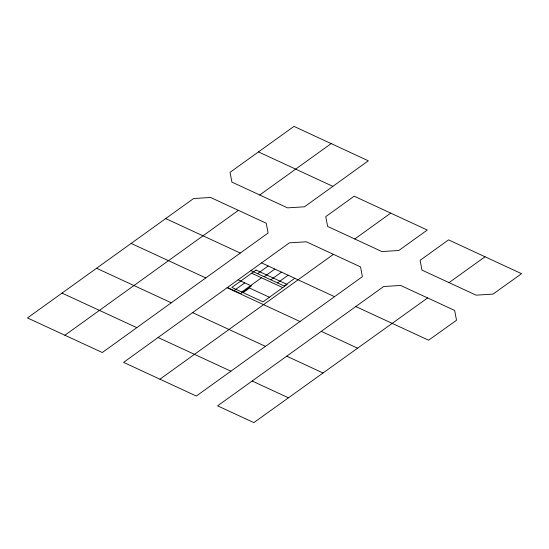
<?xml version="1.0" encoding="UTF-8"?>
<svg xmlns="http://www.w3.org/2000/svg" width="549" height="549" viewBox="0 0 549 549"><rect width="100%" height="100%" fill="white"/><g stroke="black" fill="none" stroke-linecap="round" stroke-linejoin="round"><path stroke-width="0.82" d="M240.277 253.062L102.306 352.527L27.45 317.94L193.598 198.532L210.542 197.455L266.21 223.223L268.111 233.009L240.277 253.062L165.709 218.577M261.557 262.896L123.587 362.367L196.322 396.042L362.395 276.669L360.535 266.889L306.315 241.786L289.371 242.857L261.557 262.896L334.533 296.68M234.1 290.558L244.751 282.879M257.536 273.663L268.187 265.984M241.738 292.02L261.489 277.78M264.186 276.744L274.836 269.058M243.07 292.638L249.459 288.033L269.415 297.256M270.835 279.818L281.493 272.132M277.492 282.893L288.143 275.214M294.792 278.288L284.142 285.967L250.886 270.588M64.899 335.247L238.396 210.342M331.157 143.598L259.725 194.998L231.918 182.11L230.038 172.345L293.976 126.387L368.324 160.795L304.503 206.795L287.559 207.865L259.725 194.998M333.449 254.338L159.931 379.201M354.778 238.993L381.891 251.559L398.835 250.481L427.273 230.031L354.153 196.192L325.763 216.642L327.616 226.428L354.778 238.993L390.737 213.108M427.63 297.942L253.871 422.613L217.603 405.848L383.648 286.523L400.592 285.453L427.63 297.942L454.647 310.453L456.507 320.239L428.597 340.215L355.786 306.527M449.007 282.625L485.041 256.788L521.55 273.69L493.036 294.106L476.1 295.149L421.968 270.101L420.115 260.322L448.554 239.865L485.041 256.788M258.476 151.915L332.872 186.351M251.62 273.21L282.762 287.635M238.101 279.805L251.408 285.954L240.75 293.64L227.451 287.484M131.129 243.413L205.793 277.924M321.282 331.356L357.598 348.176M227.073 287.758L300.001 321.515M96.569 268.269L171.302 302.787M192.582 312.621L265.414 346.35M286.722 356.177L323.011 372.984M62.037 293.104L136.79 327.664M252.183 381.013L288.431 397.792M158.071 337.505L230.882 371.186M256.006 270.046L231.863 287.456L263.026 301.861L287.168 284.457L256.006 270.046"/></g></svg>
